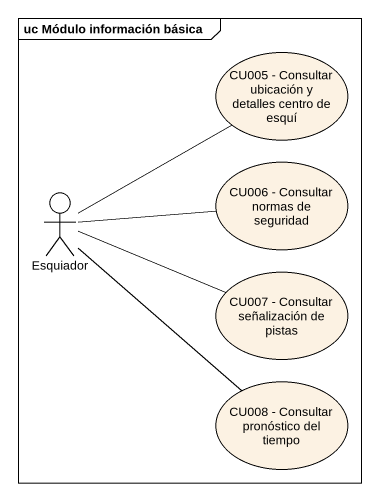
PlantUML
@startuml
mainframe uc Módulo información básica
usecase "CU005 - Consultar ubicación y detalles centro de esquí" as CU005_Consultar_ubicación_y
actor Esquiador
usecase "CU006 - Consultar normas de seguridad" as CU006_Consultar_normas_de
usecase "CU007 - Consultar señalización de pistas" as CU007_Consultar
usecase "CU008 - Consultar pronóstico del tiempo" as CU008_Consultar_pronóstico
Esquiador -up- CU005_Consultar_ubicación_y
Esquiador -right- CU006_Consultar_normas_de
Esquiador -right- CU007_Consultar
Esquiador -- CU008_Consultar_pronóstico
@enduml
